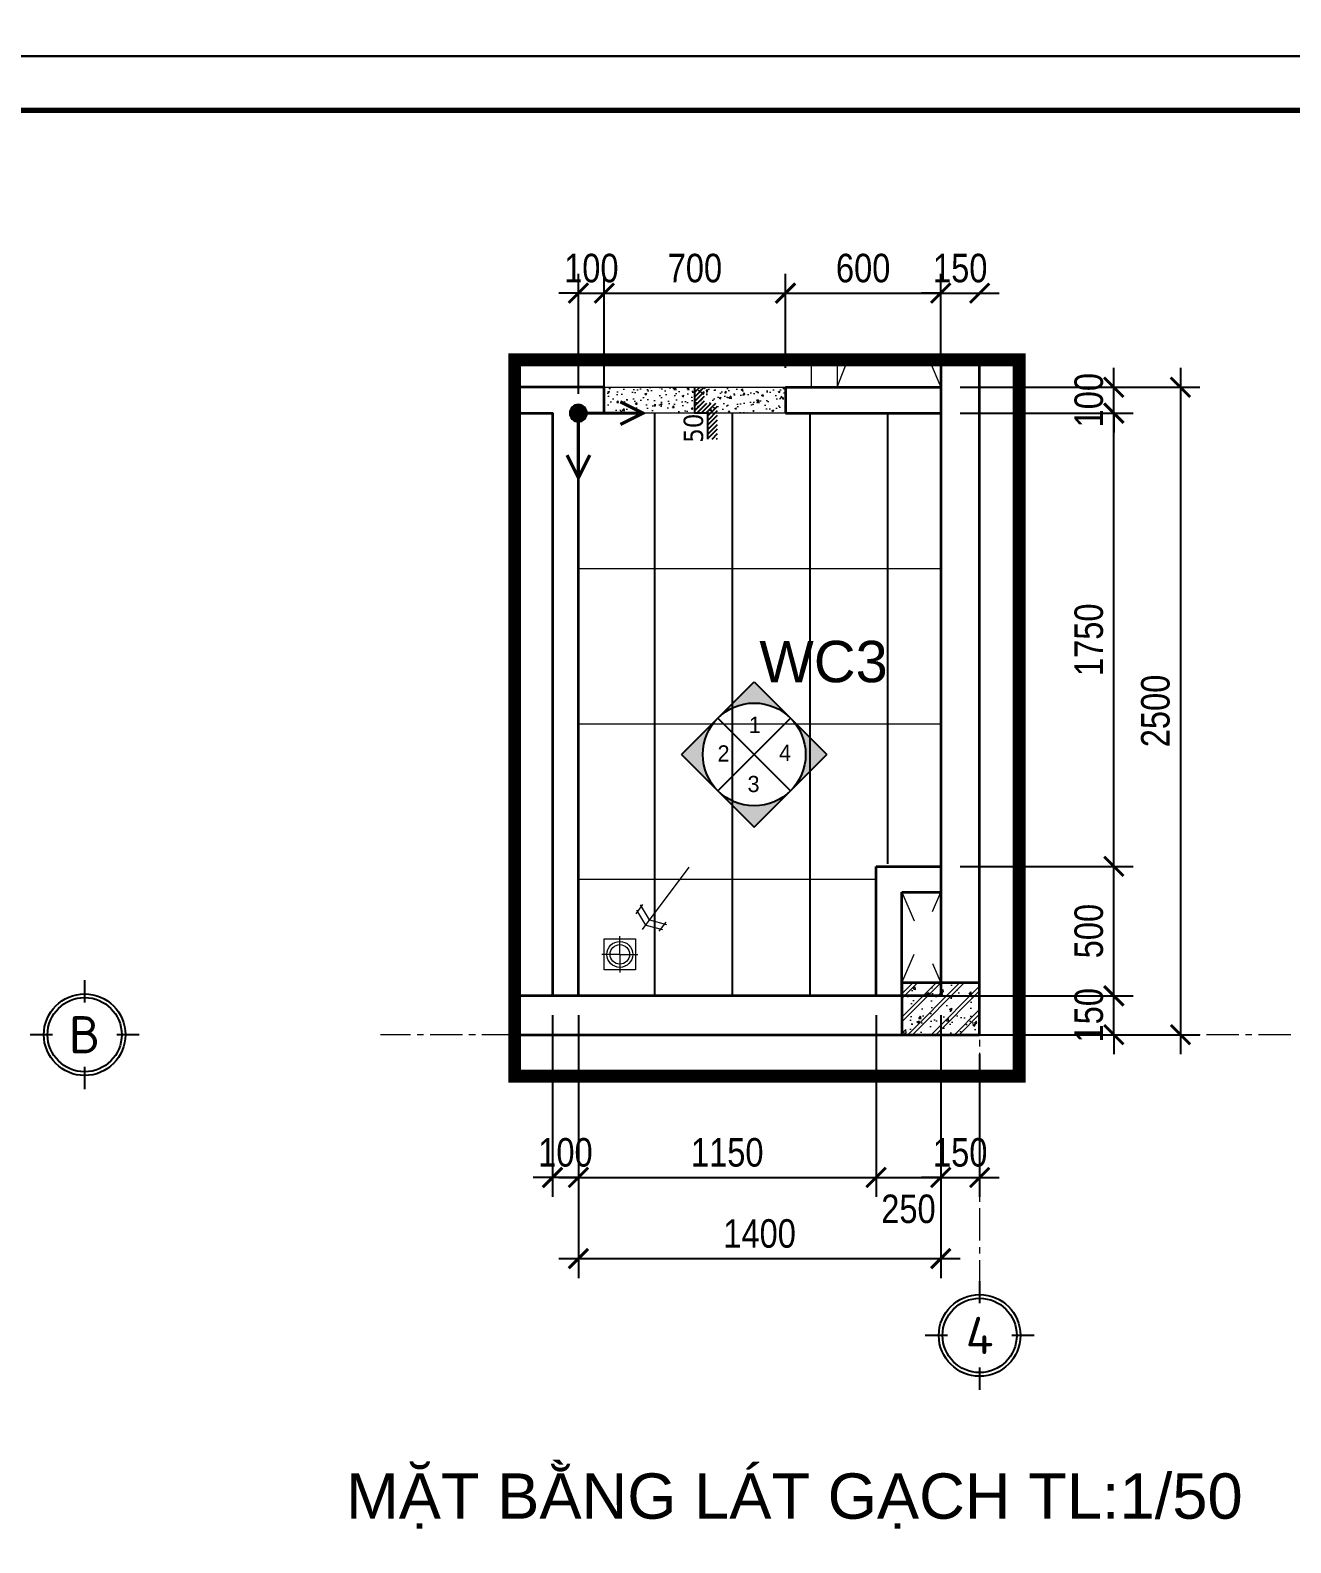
# Model space of a CAD drawing. Header units: inches. Extents: x 236662 to 497023, y -248575 to 81795.
# Drawn here: x 287567 to 292437, y -216961 to -211120 of the extents above; entities that cross this region are included whole.
import ezdxf
from ezdxf.enums import TextEntityAlignment as Align
from ezdxf.xclip import XClip

# ---------------------------------------------------------------- set-up
doc = ezdxf.new("R2010")
doc.units = ezdxf.units.IN
doc.header["$LTSCALE"] = 10
doc.header["$MEASUREMENT"] = 0
for name, pattern in [('ACAD_ISO02W100', [15, 12, -3]), ('ACAD_ISO03W100', [30, 12, -18]), ('CENTER', [2, 1.25, -0.25, 0.25, -0.25]), ('DASHED2', [0.375, 0.25, -0.125])]:
    doc.linetypes.add(name, pattern=pattern)
for name, color, linetype in [('01. HP_TEXT', 9, 'Continuous'), ('07. HP_KY HIEU', 43, 'Continuous'), ('07. HP_KY HIEU @ 1', 43, 'Continuous'), ('08. HP_DIM', 118, 'Continuous'), ('hach', 7, 'Continuous'), ('TEXT', 2, 'Continuous')]:
    doc.layers.add(name, color=color, linetype=linetype)
for name, color, linetype, lineweight in [('02. HP_BE TONG', 1, 'Continuous', 35), ('03. HP_TUONG', 2, 'Continuous', 35), ('05. HP_TRUC', 251, 'CENTER', 5), ('06. HP_THAY 1', 134, 'Continuous', 15), ('06. HP_THAY 2', 147, 'Continuous', 13), ('09_HP_HATCH', 8, 'Continuous', 5), ('14. HP_OPENING', 250, 'ACAD_ISO03W100', 5), ('9', 8, 'Continuous', 5), ('GHICHU', 7, 'Continuous', 9), ('N KHUAT', 8, 'Continuous', 5)]:
    doc.layers.add(name, color=color, linetype=linetype, lineweight=lineweight)
doc.layers.add('Tpl_Bound', color=1, linetype='Continuous', plot=False)
doc.styles.add('AVO', font='VAVOB.TTF')
doc.styles.add('BAOANNOTE', font='arial.ttf', dxfattribs={"width": 0.8})
doc.styles.add('ISOCP50', font='isocpeur.ttf')
doc.styles.get("Standard").update_dxf_attribs({"font": 'arial.ttf'})
doc.styles.add('Tahoma', font='tahoma.ttf')
doc.styles.add('TEXT (none)', font='arial.ttf')
doc.styles.add('text2', font='VHELVCN.TTF')
doc.dimstyles.new('AL-100', dxfattribs={"dimtxt": 220, "dimasz": 150, "dimexe": 150, "dimexo": 150, "dimgap": 80, "dimtad": 1, "dimdec": 0, "dimzin": 9, "dimtxsty": 'text2', "dimblk": 'ARCHTICK', "dimcen": 1, "dimdle": 150, "dimclrd": 256, "dimclre": 256, "dimclrt": 7, "dimadec": 0, "dimazin": 0, "dimtfac": 1, "dimtdec": 0, "dimtix": 1, "dimtmove": 2, "dimatfit": 3, "dimldrblk": 'ARCHTICK', "dimfxl": 1, "dimtolj": 1, "dimtzin": 0, "dimlwd": -1, "dimlwe": -1, "dimarcsym": 0})
doc.dimstyles.new('AL-100 (1-50)', dxfattribs={"dimscale": 0.5, "dimtxt": 220, "dimasz": 150, "dimexe": 150, "dimexo": 150, "dimgap": 80, "dimtad": 1, "dimdec": 0, "dimzin": 9, "dimtxsty": 'text2', "dimblk": 'ARCHTICK', "dimcen": 1, "dimdle": 150, "dimclrd": 256, "dimclre": 256, "dimclrt": 7, "dimadec": 0, "dimazin": 0, "dimtfac": 1, "dimtdec": 0, "dimtix": 1, "dimtmove": 2, "dimatfit": 3, "dimldrblk": 'ARCHTICK', "dimfxl": 1, "dimtolj": 1, "dimtzin": 0, "dimlwd": -1, "dimlwe": -1, "dimarcsym": 0})

# ---------------------------------------------------------------- blocks, each defined once
blk = doc.blocks.new('KHUNG TEN A-3')
at = {"layer": '02. HP_BE TONG', "color": 1, "const_width": 0.5}
blk.add_lwpolyline([(15, 5), (415, 5), (415, 292), (15, 292)], close=True, dxfattribs=at)
at = {"layer": '06. HP_THAY 1'}
blk.add_lwpolyline([(0, 297), (420, 297), (420, 0), (0, 0)], close=True, dxfattribs=at)
at = {"layer": 'Defpoints'}
blk.add_lwpolyline([(0, 0), (420, 0), (420, 297), (0, 297)], close=True, dxfattribs=at)
blk = doc.blocks.new('grid test1')
at = {"ltscale": 20}
for p, q in [((0, 440), (0, 260)), ((-260, 0), (-440, 0)), ((440, 0), (260, 0)), ((0, -260), (0, -440))]:
    blk.add_line(p, q, dxfattribs=at)
at = {"color": 251, "ltscale": 20, "true_color": 0x636466}
for radius in [330, 300]:
    blk.add_circle((0, 0), radius, dxfattribs=at)
at = {"layer": '01. HP_TEXT', "color": 2, "ltscale": 20, "true_color": 0xf1eb1f, "style": 'ISOCP50'}
blk.add_attdef('GRID', text='', height=300, dxfattribs=at).set_placement((-37, 0), align=Align.MIDDLE_CENTER)
blk = doc.blocks.new('Level mark - Plan 2')
blk.add_lwpolyline([(12.525, 0.4), (12.525, 3.6), (4.642, 3.6), (4.642, 0.4)], close=True)
at = {"style": 'BAOANNOTE', "flags": 8}
blk.add_attdef('FL%%P0.000', text='', height=2, dxfattribs=at).set_placement((9, 2), align=Align.MIDDLE_CENTER)
blk = doc.blocks.new('_ArchTick')
at = {"color": 0, "linetype": 'ByBlock', "const_width": 0.15}
blk.add_lwpolyline([(-0.5, -0.5), (0.5, 0.5)], dxfattribs=at)
blk = doc.blocks.new('*D1326')
at = {"layer": '08. HP_DIM', "transparency": 16777216}
for p, q in [((-15000, -3750), (-15000, -5072.9)), ((0, -3750), (0, -5072.9)), ((-15150, -4922.9), (150, -4922.9))]:
    blk.add_line(p, q, dxfattribs=at)
at = {"layer": 'Defpoints', "color": 0, "transparency": 16777216}
for p in [(-15000, -3600), (0, -3600), (0, -4922.9)]:
    blk.add_point(p, dxfattribs=at)
at = {"layer": '08. HP_DIM', "transparency": 16777216, "xscale": 150, "yscale": 150, "zscale": 150, "rotation": 180}
blk.add_blockref('_ArchTick', (-15000, -4922.9), dxfattribs=at)
at = {"layer": '08. HP_DIM', "transparency": 16777216, "xscale": 150, "yscale": 150, "zscale": 150}
blk.add_blockref('_ArchTick', (0, -4922.9), dxfattribs=at)
at = {"layer": '08. HP_DIM', "color": 7, "transparency": 16777216, "insert": (-8000, -4730.6), "char_height": 220, "attachment_point": 5, "style": 'text2'}
blk.add_mtext('\\A1;15000', dxfattribs=at)
blk = doc.blocks.new('COT')
at = {"layer": '09_HP_HATCH'}
h = blk.add_hatch(dxfattribs=at)
h.set_pattern_fill('CHAU-01', color=256, scale=15, pattern_type=2)
h.set_pattern_definition([(50, (-55276.965, -37444.2), (107.58903, -9.41282), [11.25, -123.75]), (355, (-55276.97, -37444.2), (-20.8127, 112.82882), [9, -99]), (100.4514, (-55268, -37444.99), (86.7764, 103.41593), [9.56103, -105.17132]), (46.1842, (-55276.97, -37414.2), (160.08616, -24.82785), [16.875, -185.625]), (96.6356, (-55263.62, -37416.27), (140.1994, 146.11768), [14.34154, -157.75695]), (351.1842, (-55276.97, -37414.2), (140.1993, 146.1178), [13.5, -148.5]), (21, (-55261.965, -37421.7), (89.53606, -60.39283), [11.25, -123.75]), (326, (-55261.97, -37421.7), (36.4973, 108.7725), [9, -99]), (71.4514, (-55254.5, -37426.73), (126.0334, 48.37957), [9.56103, -105.17132]), (37.5, (-55276.965, -37444.2), (1.823978, 49.934078), [0, -97.8, 0, -100.5, 0, -99.375]), (7.5, (-55276.965, -37444.2), (39.46043, 59.161757), [0, -57.3, 0, -95.55, 0, -37.875]), (327.5, (-55310.415, -37444.2), (80.073365, -3.38323), [0, -37.5, 0, -117, 0, -155.25]), (317.5, (-55325.415, -37444.2), (87.477925, 15.01575), [0, -48.75, 0, -77.7, 0, -110.25]), (45, (-55276.965, -37444.2), (-45.07806, 45.07806), []), (45, (-55276.965, -37425.827), (-45.07806, 45.07806), [])])
h.paths.add_polyline_path([(0, -200), (300, -200), (300, 0), (0, 0)])
at = {"layer": '02. HP_BE TONG'}
blk.add_lwpolyline([(0, -200), (300, -200), (300, 0), (0, 0)], close=True, dxfattribs=at)
blk = doc.blocks.new('ádasdwdczxzc')
at = {"layer": '03. HP_TUONG'}
for p in [(-15000, 3600), (-9750, 3600), (-5550, 3600), (-300, 3600), (-15000, 200), (-9750, 200), (-5550, 200), (-300, 200)]:
    blk.add_blockref('COT', p, dxfattribs=at)
blk = doc.blocks.new('*D1327')
at = {"layer": '08. HP_DIM', "transparency": 16777216}
for p, q in [((-15000, -3750), (-15000, -4679)), ((-9550, -3750), (-9550, -4679)), ((-15150, -4529), (-9400, -4529))]:
    blk.add_line(p, q, dxfattribs=at)
at = {"layer": 'Defpoints', "color": 0, "transparency": 16777216}
for p in [(-15000, -3600), (-9550, -3600), (-9550, -4529)]:
    blk.add_point(p, dxfattribs=at)
at = {"layer": '08. HP_DIM', "transparency": 16777216, "xscale": 150, "yscale": 150, "zscale": 150, "rotation": 180}
blk.add_blockref('_ArchTick', (-15000, -4529), dxfattribs=at)
at = {"layer": '08. HP_DIM', "transparency": 16777216, "xscale": 150, "yscale": 150, "zscale": 150}
blk.add_blockref('_ArchTick', (-9550, -4529), dxfattribs=at)
at = {"layer": '08. HP_DIM', "color": 7, "transparency": 16777216, "insert": (-12275, -4336.7), "char_height": 220, "attachment_point": 5, "style": 'text2'}
blk.add_mtext('\\A1;5450', dxfattribs=at)
blk = doc.blocks.new('*D1328')
at = {"layer": '08. HP_DIM', "transparency": 16777216}
for p, q in [((-9550, -3750), (-9550, -4679)), ((-5450, -3750), (-5450, -4679)), ((-9700, -4529), (-5300, -4529))]:
    blk.add_line(p, q, dxfattribs=at)
at = {"layer": 'Defpoints', "color": 0, "transparency": 16777216}
for p in [(-9550, -3600), (-5450, -3600), (-5450, -4529)]:
    blk.add_point(p, dxfattribs=at)
at = {"layer": '08. HP_DIM', "transparency": 16777216, "xscale": 150, "yscale": 150, "zscale": 150, "rotation": 180}
blk.add_blockref('_ArchTick', (-9550, -4529), dxfattribs=at)
at = {"layer": '08. HP_DIM', "transparency": 16777216, "xscale": 150, "yscale": 150, "zscale": 150}
blk.add_blockref('_ArchTick', (-5450, -4529), dxfattribs=at)
at = {"layer": '08. HP_DIM', "color": 7, "transparency": 16777216, "insert": (-7500, -4336.7), "char_height": 220, "attachment_point": 5, "style": 'text2'}
blk.add_mtext('\\A1;4100', dxfattribs=at)
blk = doc.blocks.new('*D1329')
at = {"layer": '08. HP_DIM', "transparency": 16777216}
for p, q in [((-5450, -3750), (-5450, -4679)), ((0, -3750), (0, -4679)), ((-5600, -4529), (150, -4529))]:
    blk.add_line(p, q, dxfattribs=at)
at = {"layer": 'Defpoints', "color": 0, "transparency": 16777216}
for p in [(-5450, -3600), (0, -3600), (0, -4529)]:
    blk.add_point(p, dxfattribs=at)
at = {"layer": '08. HP_DIM', "transparency": 16777216, "xscale": 150, "yscale": 150, "zscale": 150, "rotation": 180}
blk.add_blockref('_ArchTick', (-5450, -4529), dxfattribs=at)
at = {"layer": '08. HP_DIM', "transparency": 16777216, "xscale": 150, "yscale": 150, "zscale": 150}
blk.add_blockref('_ArchTick', (0, -4529), dxfattribs=at)
at = {"layer": '08. HP_DIM', "color": 7, "transparency": 16777216, "insert": (-2725, -4336.7), "char_height": 220, "attachment_point": 5, "style": 'text2'}
blk.add_mtext('\\A1;5450', dxfattribs=at)
blk = doc.blocks.new('*D1330')
at = {"layer": '08. HP_DIM', "transparency": 16777216}
for p, q in [((1239.1, 150), (1239.1, -3750)), ((365, 0), (1389.1, 0)), ((365, -3600), (1389.1, -3600))]:
    blk.add_line(p, q, dxfattribs=at)
at = {"layer": 'Defpoints', "color": 0, "transparency": 16777216}
for p in [(215, 0), (215, -3600), (1239.1, -3600)]:
    blk.add_point(p, dxfattribs=at)
at = {"layer": '08. HP_DIM', "transparency": 16777216, "xscale": 150, "yscale": 150, "zscale": 150}
for p, rotation in [((1239.1, 0), 90), ((1239.1, -3600), 270)]:
    blk.add_blockref('_ArchTick', p, dxfattribs=dict(at, rotation=rotation))
at = {"layer": '08. HP_DIM', "color": 7, "transparency": 16777216, "insert": (1046.7, -1880), "char_height": 220, "attachment_point": 5, "rotation": 90, "style": 'text2'}
blk.add_mtext('\\A1;3600', dxfattribs=at)
blk = doc.blocks.new('Step Symbol - Metric')
h = blk.add_hatch()
h.set_pattern_fill('_USER', color=0, angle=45, style=0, pattern_type=0)
h.set_pattern_definition([(45, (0, 4), (-0.70711, 0.70711), [])])
h.paths.add_polyline_path([(8, 0), (8, -3), (-3, -3), (-3, 1), (-8, 1), (-8, 4), (0, 4), (0, 0)])
at = {"color": 0}
blk.add_lwpolyline([(8, 0), (0, 0), (0, 4), (-8, 4)], dxfattribs=at)
blk.add_attdef('Step', (2, 2), '', height=3, dxfattribs=at)
blk = doc.blocks.new('*D1325')
at = {"layer": '08. HP_DIM', "transparency": 16777216}
for p, q in [((-17549.4, 150), (-17549.4, -3750)), ((-16400, 0), (-17699.4, 0)), ((-16400, -3600), (-17699.4, -3600))]:
    blk.add_line(p, q, dxfattribs=at)
at = {"layer": 'Defpoints', "color": 0, "transparency": 16777216}
for p in [(-16250, 0, 6.3), (-17549.4, -3600), (-16250, -3600, 6.3)]:
    blk.add_point(p, dxfattribs=at)
at = {"layer": '08. HP_DIM', "transparency": 16777216, "xscale": 150, "yscale": 150, "zscale": 150}
for p, rotation in [((-17549.4, 0), 90), ((-17549.4, -3600), 270)]:
    blk.add_blockref('_ArchTick', p, dxfattribs=dict(at, rotation=rotation))
at = {"layer": '08. HP_DIM', "color": 7, "transparency": 16777216, "insert": (-17741.7, -1800), "char_height": 220, "attachment_point": 5, "rotation": 90, "style": 'text2'}
blk.add_mtext('\\A1;3600', dxfattribs=at)
blk = doc.blocks.new('DINHVIGACH')
at = {"linetype": 'Continuous'}
h = blk.add_hatch(color=256, dxfattribs=at)
edge = h.paths.add_edge_path()
edge.add_ellipse((0, 0), major_axis=(133, 0), ratio=1, start_angle=-0.0015, end_angle=359.9985, ccw=False)
at = {"const_width": 50}
for points in [[(0, 0), (1000, 0)], [(0, -1000), (0, 0)], [(648, 175), (1000, 0), (648, -175)], [(-175, -648), (0, -1000), (175, -648)]]:
    blk.add_lwpolyline(points, dxfattribs=at)
at = {"extrusion": (0, 0, -1)}
blk.add_ellipse((0, 0), major_axis=(133, 0), ratio=1, start_param=0.000026, end_param=6.283211, dxfattribs=at)
blk = doc.blocks.new('Pheuthu')
at = {"color": 8}
for q in [(0, 70), (-70, 0), (70, 0), (0, -70)]:
    blk.add_line((0, 0), q, dxfattribs=at)
for points in [[(87.6, 96.6), (268.3, 336.7)], [(62.7, 157.1), (89, 192.1)], [(115.1, 133.3), (80.2, 190.8)], [(100.1, 113.3), (65.2, 170.8)], [(115.1, 133.3), (180.1, 115.6)], [(152.6, 89.4), (178.9, 124.4)], [(100.1, 113.3), (165.1, 95.7)]]:
    blk.add_lwpolyline(points)
blk.add_lwpolyline([(60, 60), (60, -60), (-60, -60), (-60, 60)], close=True)
at = {"color": 8, "linetype": 'Continuous'}
for radius in [50, 37.7]:
    blk.add_circle((0, 0), radius, dxfattribs=at)
blk = doc.blocks.new('*D762')
at = {"layer": '08. HP_DIM', "transparency": 16777216}
for p, q in [((289684.6, -214923.9), (289684.6, -215625.2)), ((290834.6, -214923.9), (290834.6, -215625.2)), ((289609.6, -215550.2), (290909.6, -215550.2))]:
    blk.add_line(p, q, dxfattribs=at)
at = {"layer": 'Defpoints', "color": 0, "transparency": 16777216}
for p in [(289684.6, -214848.9), (290834.6, -214848.9), (290834.6, -215550.2)]:
    blk.add_point(p, dxfattribs=at)
at = {"layer": '08. HP_DIM', "transparency": 16777216, "xscale": 75, "yscale": 75, "zscale": 75, "rotation": 180}
blk.add_blockref('_ArchTick', (289684.6, -215550.2), dxfattribs=at)
at = {"layer": '08. HP_DIM', "transparency": 16777216, "xscale": 75, "yscale": 75, "zscale": 75}
blk.add_blockref('_ArchTick', (290834.6, -215550.2), dxfattribs=at)
at = {"layer": '08. HP_DIM', "color": 7, "transparency": 16777216, "insert": (290259.6, -215454), "char_height": 110, "attachment_point": 5, "style": 'text2'}
blk.add_mtext('\\A1;1150', dxfattribs=at)
blk = doc.blocks.new('*D763')
at = {"layer": '08. HP_DIM', "transparency": 16777216}
for p, q in [((289584.6, -214923.9), (289584.6, -215625.2)), ((289684.6, -214923.9), (289684.6, -215625.2)), ((289584.6, -215550.2), (289509.6, -215550.2)), ((289684.6, -215550.2), (289584.6, -215550.2)), ((289684.6, -215550.2), (289759.6, -215550.2))]:
    blk.add_line(p, q, dxfattribs=at)
at = {"layer": 'Defpoints', "color": 0, "transparency": 16777216}
for p in [(289584.6, -214848.9), (289684.6, -214848.9), (289584.6, -215550.2)]:
    blk.add_point(p, dxfattribs=at)
at = {"layer": '08. HP_DIM', "transparency": 16777216, "xscale": 75, "yscale": 75, "zscale": 75}
blk.add_blockref('_ArchTick', (289584.6, -215550.2), dxfattribs=at)
at = {"layer": '08. HP_DIM', "transparency": 16777216, "xscale": 75, "yscale": 75, "zscale": 75, "rotation": 180}
blk.add_blockref('_ArchTick', (289684.6, -215550.2), dxfattribs=at)
at = {"layer": '08. HP_DIM', "color": 7, "transparency": 16777216, "insert": (289634.6, -215454), "char_height": 110, "attachment_point": 5, "style": 'text2'}
blk.add_mtext('\\A1;100', dxfattribs=at)
blk = doc.blocks.new('*D764')
at = {"layer": '08. HP_DIM', "transparency": 16777216}
for p, q in [((290834.6, -214923.9), (290834.6, -215625.2)), ((291084.6, -214923.9), (291084.6, -215625.2)), ((290759.6, -215550.2), (291159.6, -215550.2))]:
    blk.add_line(p, q, dxfattribs=at)
at = {"layer": 'Defpoints', "color": 0, "transparency": 16777216}
for p in [(290834.6, -214848.9), (291084.6, -214848.9), (291084.6, -215550.2)]:
    blk.add_point(p, dxfattribs=at)
at = {"layer": '08. HP_DIM', "transparency": 16777216, "xscale": 75, "yscale": 75, "zscale": 75, "rotation": 180}
blk.add_blockref('_ArchTick', (290834.6, -215550.2), dxfattribs=at)
at = {"layer": '08. HP_DIM', "transparency": 16777216, "xscale": 75, "yscale": 75, "zscale": 75}
blk.add_blockref('_ArchTick', (291084.6, -215550.2), dxfattribs=at)
at = {"layer": '08. HP_DIM', "color": 7, "transparency": 16777216, "insert": (290959.6, -215672.1), "char_height": 110, "attachment_point": 5, "style": 'text2'}
blk.add_mtext('\\A1;250', dxfattribs=at)
blk = doc.blocks.new('*D765')
at = {"layer": '08. HP_DIM', "transparency": 16777216}
for p, q in [((291084.6, -214923.9), (291084.6, -215625.2)), ((291234.6, -215073.9), (291234.6, -215625.2)), ((291084.6, -215550.2), (291009.6, -215550.2)), ((291084.6, -215550.2), (291234.6, -215550.2)), ((291234.6, -215550.2), (291309.6, -215550.2))]:
    blk.add_line(p, q, dxfattribs=at)
at = {"layer": 'Defpoints', "color": 0, "transparency": 16777216}
for p in [(291084.6, -214848.9), (291234.6, -214998.9), (291234.6, -215550.2)]:
    blk.add_point(p, dxfattribs=at)
at = {"layer": '08. HP_DIM', "transparency": 16777216, "xscale": 75, "yscale": 75, "zscale": 75}
blk.add_blockref('_ArchTick', (291084.6, -215550.2), dxfattribs=at)
at = {"layer": '08. HP_DIM', "transparency": 16777216, "xscale": 75, "yscale": 75, "zscale": 75, "rotation": 180}
blk.add_blockref('_ArchTick', (291234.6, -215550.2), dxfattribs=at)
at = {"layer": '08. HP_DIM', "color": 7, "transparency": 16777216, "insert": (291159.6, -215454), "char_height": 110, "attachment_point": 5, "style": 'text2'}
blk.add_mtext('\\A1;150', dxfattribs=at)
blk = doc.blocks.new('*D766')
at = {"layer": '08. HP_DIM', "transparency": 16777216}
for p, q in [((289684.6, -214923.9), (289684.6, -215938.5)), ((291084.6, -214923.9), (291084.6, -215938.5)), ((289609.6, -215863.5), (291159.6, -215863.5))]:
    blk.add_line(p, q, dxfattribs=at)
at = {"layer": 'Defpoints', "color": 0, "transparency": 16777216}
for p in [(289684.6, -214848.9), (291084.6, -214848.9), (291084.6, -215863.5)]:
    blk.add_point(p, dxfattribs=at)
at = {"layer": '08. HP_DIM', "transparency": 16777216, "xscale": 75, "yscale": 75, "zscale": 75, "rotation": 180}
blk.add_blockref('_ArchTick', (289684.6, -215863.5), dxfattribs=at)
at = {"layer": '08. HP_DIM', "transparency": 16777216, "xscale": 75, "yscale": 75, "zscale": 75}
blk.add_blockref('_ArchTick', (291084.6, -215863.5), dxfattribs=at)
at = {"layer": '08. HP_DIM', "color": 7, "transparency": 16777216, "insert": (290384.6, -215767.3), "char_height": 110, "attachment_point": 5, "style": 'text2'}
blk.add_mtext('\\A1;1400', dxfattribs=at)
blk = doc.blocks.new('*D767')
at = {"layer": '08. HP_DIM', "transparency": 16777216}
for p, q in [((291752.9, -214848.9), (291752.9, -214773.9)), ((291009.6, -214848.9), (291827.9, -214848.9)), ((291752.9, -214998.9), (291752.9, -214848.9)), ((291309.6, -214998.9), (291827.9, -214998.9)), ((291752.9, -214998.9), (291752.9, -215073.9))]:
    blk.add_line(p, q, dxfattribs=at)
at = {"layer": 'Defpoints', "color": 0, "transparency": 16777216}
for p in [(290934.6, -214848.9), (291752.9, -214848.9), (291234.6, -214998.9)]:
    blk.add_point(p, dxfattribs=at)
at = {"layer": '08. HP_DIM', "transparency": 16777216, "xscale": 75, "yscale": 75, "zscale": 75}
for p, rotation in [((291752.9, -214848.9), 270), ((291752.9, -214998.9), 90)]:
    blk.add_blockref('_ArchTick', p, dxfattribs=dict(at, rotation=rotation))
at = {"layer": '08. HP_DIM', "color": 7, "transparency": 16777216, "insert": (291656.7, -214923.9), "char_height": 110, "attachment_point": 5, "rotation": 90, "style": 'text2'}
blk.add_mtext('\\A1;150', dxfattribs=at)
blk = doc.blocks.new('*D768')
at = {"layer": '08. HP_DIM', "transparency": 16777216}
for p, q in [((291752.9, -214923.9), (291752.9, -214273.9)), ((291159.6, -214348.9), (291827.9, -214348.9)), ((291009.6, -214848.9), (291827.9, -214848.9))]:
    blk.add_line(p, q, dxfattribs=at)
at = {"layer": 'Defpoints', "color": 0, "transparency": 16777216}
for p in [(291084.6, -214348.9), (291752.9, -214348.9), (290934.6, -214848.9)]:
    blk.add_point(p, dxfattribs=at)
at = {"layer": '08. HP_DIM', "transparency": 16777216, "xscale": 75, "yscale": 75, "zscale": 75}
for p, rotation in [((291752.9, -214348.9), 90), ((291752.9, -214848.9), 270)]:
    blk.add_blockref('_ArchTick', p, dxfattribs=dict(at, rotation=rotation))
at = {"layer": '08. HP_DIM', "color": 7, "transparency": 16777216, "insert": (291656.7, -214598.9), "char_height": 110, "attachment_point": 5, "rotation": 90, "style": 'text2'}
blk.add_mtext('\\A1;500', dxfattribs=at)
blk = doc.blocks.new('*D769')
at = {"layer": '08. HP_DIM', "transparency": 16777216}
for p, q in [((291752.9, -214423.9), (291752.9, -212523.9)), ((291159.6, -212598.9), (291827.9, -212598.9)), ((291159.6, -214348.9), (291827.9, -214348.9))]:
    blk.add_line(p, q, dxfattribs=at)
at = {"layer": 'Defpoints', "color": 0, "transparency": 16777216}
for p in [(291084.6, -212598.9), (291752.9, -212598.9), (291084.6, -214348.9)]:
    blk.add_point(p, dxfattribs=at)
at = {"layer": '08. HP_DIM', "transparency": 16777216, "xscale": 75, "yscale": 75, "zscale": 75}
for p, rotation in [((291752.9, -212598.9), 90), ((291752.9, -214348.9), 270)]:
    blk.add_blockref('_ArchTick', p, dxfattribs=dict(at, rotation=rotation))
at = {"layer": '08. HP_DIM', "color": 7, "transparency": 16777216, "insert": (291656.7, -213473.9), "char_height": 110, "attachment_point": 5, "rotation": 90, "style": 'text2'}
blk.add_mtext('\\A1;1750', dxfattribs=at)
blk = doc.blocks.new('*D770')
at = {"layer": '08. HP_DIM', "transparency": 16777216}
for p, q in [((291752.9, -212498.9), (291752.9, -212423.9)), ((291159.6, -212498.9), (291827.9, -212498.9)), ((291752.9, -212598.9), (291752.9, -212498.9)), ((291159.6, -212598.9), (291827.9, -212598.9)), ((291752.9, -212598.9), (291752.9, -212673.9))]:
    blk.add_line(p, q, dxfattribs=at)
at = {"layer": 'Defpoints', "color": 0, "transparency": 16777216}
for p in [(291084.6, -212498.9), (291752.9, -212498.9), (291084.6, -212598.9)]:
    blk.add_point(p, dxfattribs=at)
at = {"layer": '08. HP_DIM', "transparency": 16777216, "xscale": 75, "yscale": 75, "zscale": 75}
for p, rotation in [((291752.9, -212498.9), 270), ((291752.9, -212598.9), 90)]:
    blk.add_blockref('_ArchTick', p, dxfattribs=dict(at, rotation=rotation))
at = {"layer": '08. HP_DIM', "color": 7, "transparency": 16777216, "insert": (291656.7, -212548.9), "char_height": 110, "attachment_point": 5, "rotation": 90, "style": 'text2'}
blk.add_mtext('\\A1;100', dxfattribs=at)
blk = doc.blocks.new('*D771')
at = {"layer": '08. HP_DIM', "transparency": 16777216}
for p, q in [((292010.3, -212423.9), (292010.3, -215073.9)), ((291159.6, -212498.9), (292085.3, -212498.9)), ((291159.6, -214998.9), (292085.3, -214998.9))]:
    blk.add_line(p, q, dxfattribs=at)
at = {"layer": 'Defpoints', "color": 0, "transparency": 16777216}
for p in [(291084.6, -212498.9), (291084.6, -214998.9), (292010.3, -214998.9)]:
    blk.add_point(p, dxfattribs=at)
at = {"layer": '08. HP_DIM', "transparency": 16777216, "xscale": 75, "yscale": 75, "zscale": 75}
for p, rotation in [((292010.3, -212498.9), 90), ((292010.3, -214998.9), 270)]:
    blk.add_blockref('_ArchTick', p, dxfattribs=dict(at, rotation=rotation))
at = {"layer": '08. HP_DIM', "color": 7, "transparency": 16777216, "insert": (291914.1, -213748.9), "char_height": 110, "attachment_point": 5, "rotation": 90, "style": 'text2'}
blk.add_mtext('\\A1;2500', dxfattribs=at)
blk = doc.blocks.new('*D772')
at = {"layer": '08. HP_DIM', "transparency": 16777216}
for p, q in [((289684.6, -212523.9), (289684.6, -212060.4)), ((289784.6, -212523.9), (289784.6, -212060.4)), ((289684.6, -212135.4), (289609.6, -212135.4)), ((289684.6, -212135.4), (289784.6, -212135.4)), ((289784.6, -212135.4), (289859.6, -212135.4))]:
    blk.add_line(p, q, dxfattribs=at)
at = {"layer": 'Defpoints', "color": 0, "transparency": 16777216}
for p in [(289784.6, -212135.4), (289684.6, -212598.9), (289784.6, -212598.9)]:
    blk.add_point(p, dxfattribs=at)
at = {"layer": '08. HP_DIM', "transparency": 16777216, "xscale": 75, "yscale": 75, "zscale": 75}
blk.add_blockref('_ArchTick', (289684.6, -212135.4), dxfattribs=at)
at = {"layer": '08. HP_DIM', "transparency": 16777216, "xscale": 75, "yscale": 75, "zscale": 75, "rotation": 180}
blk.add_blockref('_ArchTick', (289784.6, -212135.4), dxfattribs=at)
at = {"layer": '08. HP_DIM', "color": 7, "transparency": 16777216, "insert": (289734.6, -212039.3), "char_height": 110, "attachment_point": 5, "style": 'text2'}
blk.add_mtext('\\A1;100', dxfattribs=at)
blk = doc.blocks.new('*D773')
at = {"layer": '08. HP_DIM', "transparency": 16777216}
for p, q in [((289784.6, -212523.9), (289784.6, -212060.4)), ((290484.6, -212423.9), (290484.6, -212060.4)), ((289709.6, -212135.4), (290559.6, -212135.4))]:
    blk.add_line(p, q, dxfattribs=at)
at = {"layer": 'Defpoints', "color": 0, "transparency": 16777216}
for p in [(290484.6, -212135.4), (290484.6, -212498.9), (289784.6, -212598.9)]:
    blk.add_point(p, dxfattribs=at)
at = {"layer": '08. HP_DIM', "transparency": 16777216, "xscale": 75, "yscale": 75, "zscale": 75, "rotation": 180}
blk.add_blockref('_ArchTick', (289784.6, -212135.4), dxfattribs=at)
at = {"layer": '08. HP_DIM', "transparency": 16777216, "xscale": 75, "yscale": 75, "zscale": 75}
blk.add_blockref('_ArchTick', (290484.6, -212135.4), dxfattribs=at)
at = {"layer": '08. HP_DIM', "color": 7, "transparency": 16777216, "insert": (290134.6, -212039.3), "char_height": 110, "attachment_point": 5, "style": 'text2'}
blk.add_mtext('\\A1;700', dxfattribs=at)
blk = doc.blocks.new('*D774')
at = {"layer": '08. HP_DIM', "transparency": 16777216}
for p, q in [((290484.6, -212423.9), (290484.6, -212060.4)), ((291084.6, -212423.9), (291084.6, -212060.4)), ((290409.6, -212135.4), (291159.6, -212135.4))]:
    blk.add_line(p, q, dxfattribs=at)
at = {"layer": 'Defpoints', "color": 0, "transparency": 16777216}
for p in [(291084.6, -212135.4), (290484.6, -212498.9), (291084.6, -212498.9)]:
    blk.add_point(p, dxfattribs=at)
at = {"layer": '08. HP_DIM', "transparency": 16777216, "xscale": 75, "yscale": 75, "zscale": 75, "rotation": 180}
blk.add_blockref('_ArchTick', (290484.6, -212135.4), dxfattribs=at)
at = {"layer": '08. HP_DIM', "transparency": 16777216, "xscale": 75, "yscale": 75, "zscale": 75}
blk.add_blockref('_ArchTick', (291084.6, -212135.4), dxfattribs=at)
at = {"layer": '08. HP_DIM', "color": 7, "transparency": 16777216, "insert": (290784.6, -212039.3), "char_height": 110, "attachment_point": 5, "style": 'text2'}
blk.add_mtext('\\A1;600', dxfattribs=at)
blk = doc.blocks.new('*D775')
at = {"layer": '08. HP_DIM', "transparency": 16777216}
for p, q in [((291084.6, -212423.9), (291084.6, -212060.4)), ((291084.6, -212135.4), (291009.6, -212135.4)), ((291084.6, -212135.4), (291234.6, -212135.4)), ((291234.6, -212135.4), (291309.6, -212135.4))]:
    blk.add_line(p, q, dxfattribs=at)
at = {"layer": 'Defpoints', "color": 0, "transparency": 16777216}
for p in [(291234.6, -212135.4), (291234.6, -212135.4), (291084.6, -212498.9)]:
    blk.add_point(p, dxfattribs=at)
at = {"layer": '08. HP_DIM', "transparency": 16777216, "xscale": 75, "yscale": 75, "zscale": 75}
blk.add_blockref('_ArchTick', (291084.6, -212135.4), dxfattribs=at)
at = {"layer": '08. HP_DIM', "transparency": 16777216, "xscale": 75, "yscale": 75, "zscale": 75, "rotation": 180}
blk.add_blockref('_ArchTick', (291234.6, -212135.4), dxfattribs=at)
at = {"layer": '08. HP_DIM', "color": 7, "transparency": 16777216, "insert": (291159.6, -212039.3), "char_height": 110, "attachment_point": 5, "style": 'text2'}
blk.add_mtext('\\A1;150', dxfattribs=at)
blk = doc.blocks.new('HUONG NHIN')
at = {"layer": '09_HP_HATCH', "linetype": 'Continuous'}
h = blk.add_hatch(color=256, dxfattribs=at)
h.paths.add_polyline_path([(0, 1123), (-561, 561, -0.414214), (561, 561)])
h.paths.add_polyline_path([(-561, 561), (-1123, 0), (-561, -561, -0.198912), (-794, 0, -0.198912)])
h.paths.add_polyline_path([(561, -561, -0.414214), (-561, -561), (0, -1123)])
h.paths.add_polyline_path([(561, 561, -0.198912), (794, 0, -0.198912), (561, -561), (1123, 0)])
at = {"linetype": 'Continuous'}
for points in [[(-1123, 0), (0, 1123)], [(0, 1123), (1123, 0)], [(-561, -561), (561, 561)], [(-561, 561), (561, -561)], [(-1123, 0), (0, -1123)], [(0, -1123), (1123, 0)]]:
    blk.add_lwpolyline(points, dxfattribs=at)
blk.add_circle((0, 0), 794, dxfattribs=at)
at = {"layer": '01. HP_TEXT', "linetype": 'Continuous', "style": 'AVO'}
blk.add_attdef('1', text='', height=250, dxfattribs=at).set_placement((10, 332), align=Align.CENTER)
for tag, p in [('2', (-568, -109)), ('3', (383, -100)), ('4', (-104, -581))]:
    blk.add_attdef(tag, p, '', height=250, dxfattribs=at)
blk = doc.blocks.new('mb tang 3')
at = {"layer": '07. HP_KY HIEU'}
h = blk.add_hatch(color=256, dxfattribs=at)
h.dxf.hatch_style = 1
edge = h.paths.add_edge_path()
edge.add_arc((-8950, -2500), 25, 0, 360)
at = {"layer": '03. HP_TUONG'}
for p, q in [((-750, -1100), (-750, -1200)), ((-400, -3450), (-400, -2950)), ((-400, -2950), (-150, -2950)), ((-5550, -3067.5), (-5450, -3067.5)), ((-300, -3450), (-300, -3050)), ((-300, -3050), (-150, -3050))]:
    blk.add_line(p, q, dxfattribs=at)
for points in [[(-16250, -250), (-16150, -350), (-15900, -350), (-15900, 0), (-16250, 0), (-16250, -250)], [(-15900, 0), (-15000, 0), (-15000, -100), (-15900, -100)], [(-15000, -2935), (-15000, -3600), (0, -3600), (0, 0), (-15000, 0), (-15000, -665), (-14900, -665), (-14900, -150), (-150, -150), (-150, -3450), (-14900, -3450), (-14900, -2935)], [(-5550, -150), (-5450, -150), (-5450, -450), (-5550, -450)], [(-9550, -1110), (-9550, -1070), (-9450, -1070), (-9450, -3450), (-9550, -3450), (-9550, -1210), (-10100, -1210), (-10100, -1110)], [(-16250, -2500), (-16150, -2400), (-15900, -2400), (-15900, -2750), (-16250, -2750), (-16250, -2500)], [(-16200, -3600), (-15000, -3600), (-15000, -3450), (-16200, -3450)]]:
    blk.add_lwpolyline(points, close=True, dxfattribs=at)
for points in [[(-1550, -3450), (-1550, -1200), (-1450, -1200), (-1450, -1100), (-2250, -1100), (-2250, -1200), (-1650, -1200), (-1650, -3450)], [(-750, -1100), (-150, -1100)], [(-10800, -1210), (-10800, -1110), (-11600, -1110), (-11600, -1210), (-11000, -1210)], [(-11000, -3450), (-11000, -1210)], [(-10900, -3450), (-10900, -1210), (-10800, -1210)], [(-750, -1200), (-150, -1200)], [(-5450, -1742.5), (-5450, -1320), (-5550, -1320), (-5550, -1742.5), (-5450, -1742.5)], [(-9850, -3450), (-9850, -2950), (-9550, -2950)], [(-9750, -3450), (-9750, -3050), (-9550, -3050)], [(-5550, -3067.5), (-5550, -3450), (-5450, -3450), (-5450, -3067.5)]]:
    blk.add_lwpolyline(points, dxfattribs=at)
at = {"layer": '06. HP_THAY 1'}
for points in [[(-9450, -200), (-5550, -200), (-5550, -150), (-9450, -150)], [(-16150, -350), (-16050, -350), (-16050, -2400), (-16150, -2400)], [(-5450, -1742.5), (-5550, -1742.5), (-5550, -3067.5), (-5450, -3067.5)], [(-8550, -2200), (-6450, -2200), (-6450, -2550), (-8550, -2550)], [(-8500, -2250), (-6500, -2250), (-6500, -2500), (-8500, -2500)], [(-16150, -2750), (-16050, -2750), (-16050, -3450), (-16150, -3450)]]:
    blk.add_lwpolyline(points, close=True, dxfattribs=at)
for points in [[(-8550, -200), (-8550, -1300), (-6450, -1300), (-6450, -200)], [(-8500, -200), (-8500, -1250), (-6500, -1250), (-6500, -200)]]:
    blk.add_lwpolyline(points, dxfattribs=at)
at = {"layer": '06. HP_THAY 2'}
for p, q in [((-9450, -1070), (-9450, -200)), ((-8500, -1300), (-8500, -2200))]:
    blk.add_line(p, q, dxfattribs=at)
for points in [[(-650, -150), (-550, -150), (-550, -1100), (-650, -1100)], [(-6450, -2250), (-5550, -2250), (-5550, -200), (-6500, -200), (-6500, -2200), (-6450, -2200)], [(-15000, -665), (-14900, -665), (-14900, -2935), (-15000, -2935)], [(-1450, -1100), (-750, -1100), (-750, -1200), (-1450, -1200)], [(-10800, -1110), (-10100, -1110), (-10100, -1210), (-10800, -1210)], [(-8250, -2200), (-8250, -1300), (-8000, -1300), (-8000, -2200)], [(-8000, -2200), (-8000, -1300), (-7750, -1300), (-7750, -2200)], [(-7750, -2200), (-7750, -1300), (-7500, -1300), (-7500, -2200)], [(-7500, -2200), (-7500, -1300), (-7250, -1300), (-7250, -2200)], [(-7250, -2200), (-7250, -1300), (-7000, -1300), (-7000, -2200)], [(-7000, -2200), (-7000, -1300), (-6750, -1300), (-6750, -2200)], [(-6750, -2200), (-6750, -1300), (-6500, -1300), (-6500, -2200)], [(-6450, -2250), (-5550, -2250), (-5550, -2500), (-6450, -2500)], [(-8500, -3450), (-8500, -2550), (-8250, -2550), (-8250, -3450)], [(-8250, -3450), (-8250, -2550), (-8000, -2550), (-8000, -3450)], [(-8000, -3450), (-8000, -2550), (-7750, -2550), (-7750, -3450)], [(-7750, -3450), (-7750, -2550), (-7500, -2550), (-7500, -3450)], [(-7500, -3450), (-7500, -2550), (-7250, -2550), (-7250, -3450)], [(-7250, -3450), (-7250, -2550), (-7000, -2550), (-7000, -3450)], [(-7000, -3450), (-7000, -2550), (-6750, -2550), (-6750, -3450)], [(-6750, -3450), (-6750, -2550), (-6500, -2550), (-6500, -3450)]]:
    blk.add_lwpolyline(points, close=True, dxfattribs=at)
for points in [[(-8550, -2500), (-9450, -2500), (-9450, -3450), (-8500, -3450), (-8500, -2550)], [(-6450, -2500), (-5550, -2500), (-5550, -3450), (-6500, -3450), (-6500, -2550)], [(-6450, -2500), (-6450, -2550), (-6500, -2550)]]:
    blk.add_lwpolyline(points, dxfattribs=at)
at = {"layer": '07. HP_KY HIEU', "linetype": 'DASHED2'}
blk.add_lwpolyline([(-8950, -1750), (-8950, -3000), (-6050, -3000), (-6050, -1750)], close=True, dxfattribs=at)
at = {"layer": '07. HP_KY HIEU'}
for points in [[(-6951.7, -2187.3), (-7328.1, -2939.1), (-7483.3, -2849.5), (-7234.9, -3136.1), (-7390.1, -3046.5), (-7859.8, -3860.1)], [(-6935, -2196.9), (-7321, -2965.5), (-7393.4, -2923.7), (-7145, -3210.3), (-7383, -3072.9), (-7843.1, -3869.7)]]:
    blk.add_lwpolyline(points, dxfattribs=at)
blk.add_circle((-8950, -2500), 25, dxfattribs=at)
at = {"layer": '08. HP_DIM'}
blk.add_line((-400, -3450), (546.9, -3450), dxfattribs=at)
at = {"layer": '14. HP_OPENING'}
for p, q in [((-550, -150), (-150, -1100)), ((-8500, -200), (-6500, -1250)), ((-8500, -1250), (-6500, -200)), ((-550, -1100), (-200, -200)), ((-8500, -2250), (-6500, -2500)), ((-8500, -2500), (-6500, -2250)), ((-9750, -3050), (-9550, -3400)), ((-9750, -3400), (-9550, -3050)), ((-300, -3050), (-150, -3400)), ((-300, -3400), (-150, -3050))]:
    blk.add_line(p, q, dxfattribs=at)
at = {"layer": 'N KHUAT', "linetype": 'Continuous', "const_width": 20}
blk.add_lwpolyline([(-8446.4, -1865.5), (-8500, -1750), (-8439.4, -1646)], dxfattribs=at)
ref = blk.add_blockref('Level mark - Plan 2', (-3797.3, -963.1), dxfattribs=dict(xscale=100, yscale=100, zscale=100))
ref.add_attrib('FL%%P0.000', 'FL:+6.161', dxfattribs={"height": 100, "style": 'BAOANNOTE'}).set_placement((-2897.3, -763.1), align=Align.MIDDLE_CENTER)
ref = blk.add_blockref('Level mark - Plan 2', (-13883.8, -1043.1), dxfattribs=dict(xscale=100, yscale=100, zscale=100))
ref.add_attrib('FL%%P0.000', 'FL:+7.700', dxfattribs={"height": 100, "style": 'BAOANNOTE'}).set_placement((-12983.8, -843.1), align=Align.MIDDLE_CENTER)
at = {"layer": '07. HP_KY HIEU @ 1'}
ref = blk.add_blockref('Step Symbol - Metric', (-1050, -1200), dxfattribs=dict(at, xscale=-12.50000000000004, yscale=12.50000000000004, zscale=12.5, rotation=90))
ref.add_attrib('Step', '50', (-1068.4, -1314.3), dxfattribs={"layer": '0', "color": 7, "height": 75, "rotation": 90, "style": 'Tahoma'})
ref = blk.add_blockref('Step Symbol - Metric', (-10450, -1210), dxfattribs=dict(at, xscale=-12.50000000000004, yscale=12.50000000000004, zscale=12.5, rotation=90))
ref.add_attrib('Step', '50', (-10468.4, -1324.3), dxfattribs={"layer": '0', "color": 7, "height": 75, "rotation": 90, "style": 'Tahoma'})
ref = blk.add_blockref('Step Symbol - Metric', (-15000, -1833), dxfattribs=dict(at, xscale=-12.5, yscale=12.5, zscale=12.5))
ref.add_attrib('Step', '50', (-15114.3, -1814.6), dxfattribs={"layer": '0', "color": 7, "height": 75, "style": 'Tahoma'})
at = {"layer": '08. HP_DIM'}
blk.add_blockref('ádasdwdczxzc', (0, -3600), dxfattribs=at)
at = {"layer": '01. HP_TEXT', "style": 'TEXT (none)'}
for s, p in [('P. NGỦ 3 ', (-3414.3, -494.3)), ('P. NGỦ 2 ', (-13500.9, -574.3)), ('WC4', (-10226.3, -2239.1)), ('WC3', (-851.3, -2239.1))]:
    blk.add_text(s, height=159.88, dxfattribs=at).set_placement(p)
blk.add_text('BAN CÔNG', height=159.88, rotation=90, dxfattribs=at).set_placement((-15540.5, -2487.3))
at = {"layer": 'GHICHU', "color": 0, "linetype": 'Continuous', "style": 'AVO'}
for s, p in [('21', (-8706.7, -1497.8)), ('19', (-8201.3, -1497.8)), ('17', (-7701.3, -1497.8)), ('15', (-7201.3, -1497.8)), ('13', (-6701.3, -1497.8)), ('11', (-5844.7, -2476.2)), ('7', (-7176.8, -3390.1)), ('9', (-6721.2, -3387.9)), ('1', (-9364.4, -3399.4)), ('3', (-8164.4, -3399.4)), ('5', (-7679.1, -3403.5))]:
    blk.add_text(s, height=121, dxfattribs=at).set_placement(p)
at = {"layer": '08. HP_DIM'}
dim = blk.add_linear_dim(base=(-17549.4, -3600, -6.3), p1=(-16250, 0), p2=(-16250, -3600), angle=90, dimstyle='AL-100', dxfattribs=at)
dim.commit()
dim.dimension.update_dxf_attribs({"geometry": '*D1325', "text_midpoint": (-17741.7, -1800, -6.3)})
dim = blk.add_linear_dim(base=(1239.1, -3600), p1=(215, 0), p2=(215, -3600), angle=90, dimstyle='AL-100', dxfattribs=at)
dim.commit()
dim.dimension.update_dxf_attribs({"geometry": '*D1330', "text_midpoint": (1046.7, -1880), "dimtype": 128})
dim = blk.add_linear_dim(base=(0, -4922.9), p1=(-15000, -3600), p2=(0, -3600), dimstyle='AL-100', dxfattribs=at)
dim.commit()
dim.dimension.update_dxf_attribs({"geometry": '*D1326', "text_midpoint": (-8000, -4730.6), "dimtype": 128})
for base, p1, p2, picture, middle in [((-9550, -4529), (-15000, -3600), (-9550, -3600), '*D1327', (-12275, -4336.7)), ((-5450, -4529), (-9550, -3600), (-5450, -3600), '*D1328', (-7500, -4336.7)), ((0, -4529), (-5450, -3600), (0, -3600), '*D1329', (-2725, -4336.7))]:
    dim = blk.add_linear_dim(base=base, p1=p1, p2=p2, dimstyle='AL-100', dxfattribs=at)
    dim.commit()
    dim.dimension.update_dxf_attribs({"geometry": picture, "text_midpoint": middle})

msp = doc.modelspace()

# ---------------------------------------------------------------- hatches: boundary and pattern name
at = {"layer": '09_HP_HATCH'}
h = msp.add_hatch(dxfattribs=at)
h.set_pattern_fill('AR-CONC', color=8, scale=10)
h.set_pattern_definition([(50, (629.415, -25406.02), (71.726018, -6.275213), [7.5, -82.5]), (355, (629.415, -25406.02), (-13.875133, 75.219213), [6, -66]), (100.451444, (635.39, -25406.545), (57.850885, 68.943999), [6.374019, -70.114211]), (46.1842, (629.415, -25386.02), (106.724133, -16.551928), [11.25, -123.75]), (96.635635, (638.31, -25387.4), (93.466195, 97.41186), [9.561034, -105.171376]), (351.184164, (629.41, -25386.02), (93.466195, 97.41186), [9, -99]), (21, (639.415, -25391.02), (59.690705, -40.261889), [7.5, -82.5]), (326, (639.415, -25391.02), (24.331533, 72.515005), [6, -66]), (71.451445, (644.39, -25394.38), (84.022238, 32.253115), [6.374019, -70.114211]), (37.5, (629.415, -25406.022), (1.2159855, 33.2893854), [0, -65.2, 0, -67, 0, -66.25]), (7.5, (629.415, -25406.022), (26.3069537, 39.4411712), [0, -38.2, 0, -63.7, 0, -25.25]), (327.5, (607.115, -25406.022), (53.3822436, -2.2554872), [0, -25, 0, -78, 0, -103.5]), (317.5, (597.115, -25406.02), (58.318617, 10.010498), [0, -32.5, 0, -51.8, 0, -73.5])])
h.paths.add_polyline_path([(289784.6, -212498.9), (290484.6, -212498.9), (290484.6, -212598.9), (289784.6, -212598.9)])
h = msp.add_hatch(dxfattribs=at)
h.set_pattern_fill('_USER', color=8, scale=600, pattern_type=0)
h.set_pattern_definition([(0, (289684.65, -212598.9), (0, 600), [])])
h.paths.add_polyline_path([(289684.6, -212598.9), (291084.6, -212598.9), (291084.6, -214338.9), (290834.6, -214338.9), (290834.6, -214848.9), (289684.6, -214848.9)])
at = {"layer": 'hach'}
h = msp.add_hatch(dxfattribs=at)
h.set_pattern_fill('_USER', color=8, scale=300, angle=90, pattern_type=0)
h.set_pattern_definition([(90, (289679.26, -212598.92), (-300, 2e-14), [])])
h.paths.add_polyline_path([(289684.6, -212598.9), (291084.6, -212598.9), (291084.6, -214338.9), (290834.6, -214338.9), (290834.6, -214848.9), (289684.6, -214848.9)])

# ---------------------------------------------------------------- linework, layer by layer
at = {"layer": '05. HP_TRUC', "ltscale": 10}
for p, q in [((291234.6, -212669.2), (291234.6, -215950)), ((292436.5, -214998.9), (288920.2, -214998.9))]:
    msp.add_line(p, q, dxfattribs=at)
at = {"layer": '06. HP_THAY 2'}
msp.add_lwpolyline([(289784.6, -212498.9), (290484.6, -212498.9), (290484.6, -212598.9), (289784.6, -212598.9)], close=True, dxfattribs=at)
at = {"layer": '07. HP_KY HIEU', "linetype": 'ACAD_ISO02W100', "ltscale": 5, "const_width": 50, "elevation": -6.3}
msp.add_lwpolyline([(289438.5, -212392.8), (291387.1, -212392.8), (291387.1, -215159), (289438.5, -215159)], close=True, dxfattribs=at)
at = {"layer": 'Tpl_Bound', "color": 1}
for points in [[(282444.5, -211219.9), (282444.5, -198768), (300149.2, -198768), (300149.2, -211219.9)], [(282444.5, -223671.7), (282444.5, -211219.9), (300149.2, -211219.9), (300149.2, -223671.7)]]:
    msp.add_lwpolyline(points, close=True, dxfattribs=at)

# ---------------------------------------------------------------- block references
at = {"color": 1, "xscale": 41.92548438755171, "yscale": 41.92548438755171, "zscale": 41.92548438755171}
for p in [(282444.5, -211219.9, -318.6), (282444.5, -223671.7, -318.6)]:
    msp.add_blockref('KHUNG TEN A-3', p, dxfattribs=at)
ref = msp.add_blockref('mb tang 3', (291234.6, -211398.9))
XClip(ref).set_block_clipping_path([(-1796.1879987201, -3760.0338955933), (152.4078015959, -993.9278662088)])
at = {"layer": '07. HP_KY HIEU', "xscale": 0.25, "yscale": 0.25, "zscale": 0.25}
msp.add_blockref('DINHVIGACH', (289684.6, -212598.9), dxfattribs=at)
at = {"layer": '07. HP_KY HIEU'}
ref = msp.add_blockref('HUONG NHIN', (290363.9, -213916.8), dxfattribs=dict(at, xscale=0.25, yscale=0.25, zscale=0.25))
ref.add_attrib('4', '3', (290337.9, -214062.2), dxfattribs={"layer": '0', "linetype": 'Continuous', "height": 62.5, "style": 'AVO'})
ref.add_attrib('3', '4', (290459.6, -213941.9), dxfattribs={"layer": '0', "linetype": 'Continuous', "height": 62.5, "style": 'AVO'})
ref.add_attrib('2', '2', (290222, -213944.1), dxfattribs={"layer": '0', "linetype": 'Continuous', "height": 62.5, "style": 'AVO'})
ref.add_attrib('1', '1', dxfattribs={"layer": '0', "linetype": 'Continuous', "height": 62.5, "style": 'AVO'}).set_placement((290366.3, -213833.8), align=Align.CENTER)
at = {"layer": '07. HP_KY HIEU @ 1', "ltscale": 20}
ref = msp.add_blockref('grid test1', (287777.2, -214998.9), dxfattribs=dict(at, xscale=0.477750000078231, yscale=0.477750000078231, zscale=0.477750000078231))
ref.add_attrib('GRID', 'B', dxfattribs={"layer": 'TEXT', "ltscale": 20, "height": 143.3, "style": 'ISOCP50'}).set_placement((287777.2, -214998.9), align=Align.MIDDLE_CENTER)
ref = msp.add_blockref('grid test1', (291234.6, -216160.3), dxfattribs=dict(at, xscale=0.477750000078231, yscale=0.477750000078231, zscale=0.477750000078231))
ref.add_attrib('GRID', '4', dxfattribs={"layer": 'TEXT', "ltscale": 20, "height": 143.3, "style": 'ISOCP50'}).set_placement((291234.6, -216160.3), align=Align.MIDDLE_CENTER)
at = {"layer": '9', "ltscale": 50}
msp.add_blockref('Pheuthu', (289844.6, -214688.9), dxfattribs=at)

# ---------------------------------------------------------------- texts
at = {"layer": '01. HP_TEXT', "style": 'TEXT (none)'}
msp.add_text('MẶT BẰNG LÁT GẠCH TL:1/50', height=175, dxfattribs=at).set_placement((288786.9, -216868, -234.4))

# ---------------------------------------------------------------- dimensions: what is measured, and where the dimension line sits
at = {"layer": '08. HP_DIM'}
for base, p1, p2, picture, middle in [((289784.6, -212135.4), (289684.6, -212598.9), (289784.6, -212598.9), '*D772', (289734.6, -212039.3)), ((290484.6, -212135.4), (289784.6, -212598.9), (290484.6, -212498.9), '*D773', (290134.6, -212039.3)), ((291084.6, -212135.4), (290484.6, -212498.9), (291084.6, -212498.9), '*D774', (290784.6, -212039.3)), ((291234.6, -212135.4), (291084.6, -212498.9), (291234.6, -212135.4), '*D775', (291159.6, -212039.3)), ((289584.6, -215550.2), (289684.6, -214848.9), (289584.6, -214848.9), '*D763', (289634.6, -215454)), ((290834.6, -215550.2), (289684.6, -214848.9), (290834.6, -214848.9), '*D762', (290259.6, -215454)), ((291084.6, -215863.5), (289684.6, -214848.9), (291084.6, -214848.9), '*D766', (290384.6, -215767.3)), ((291234.6, -215550.2), (291084.6, -214848.9), (291234.6, -214998.9), '*D765', (291159.6, -215454))]:
    dim = msp.add_linear_dim(base=base, p1=p1, p2=p2, dimstyle='AL-100 (1-50)', dxfattribs=at)
    dim.commit()
    dim.dimension.update_dxf_attribs({"geometry": picture, "text_midpoint": middle})
for base, p1, p2, picture, middle in [((291752.9, -212498.9), (291084.6, -212598.9), (291084.6, -212498.9), '*D770', (291656.7, -212548.9)), ((292010.3, -214998.9), (291084.6, -212498.9), (291084.6, -214998.9), '*D771', (291914.1, -213748.9)), ((291752.9, -212598.9), (291084.6, -214348.9), (291084.6, -212598.9), '*D769', (291656.7, -213473.9)), ((291752.9, -214348.9), (290934.6, -214848.9), (291084.6, -214348.9), '*D768', (291656.7, -214598.9)), ((291752.9, -214848.9), (291234.6, -214998.9), (290934.6, -214848.9), '*D767', (291656.7, -214923.9))]:
    dim = msp.add_linear_dim(base=base, p1=p1, p2=p2, angle=90, dimstyle='AL-100 (1-50)', dxfattribs=at)
    dim.commit()
    dim.dimension.update_dxf_attribs({"geometry": picture, "text_midpoint": middle})
dim = msp.add_linear_dim(base=(291084.6, -215550.2), p1=(290834.6, -214848.9), p2=(291084.6, -214848.9), dimstyle='AL-100 (1-50)', dxfattribs=at)
dim.commit()
dim.dimension.update_dxf_attribs({"geometry": '*D764', "text_midpoint": (290959.6, -215672.1), "dimtype": 160})

doc.saveas('drawing.dxf')
